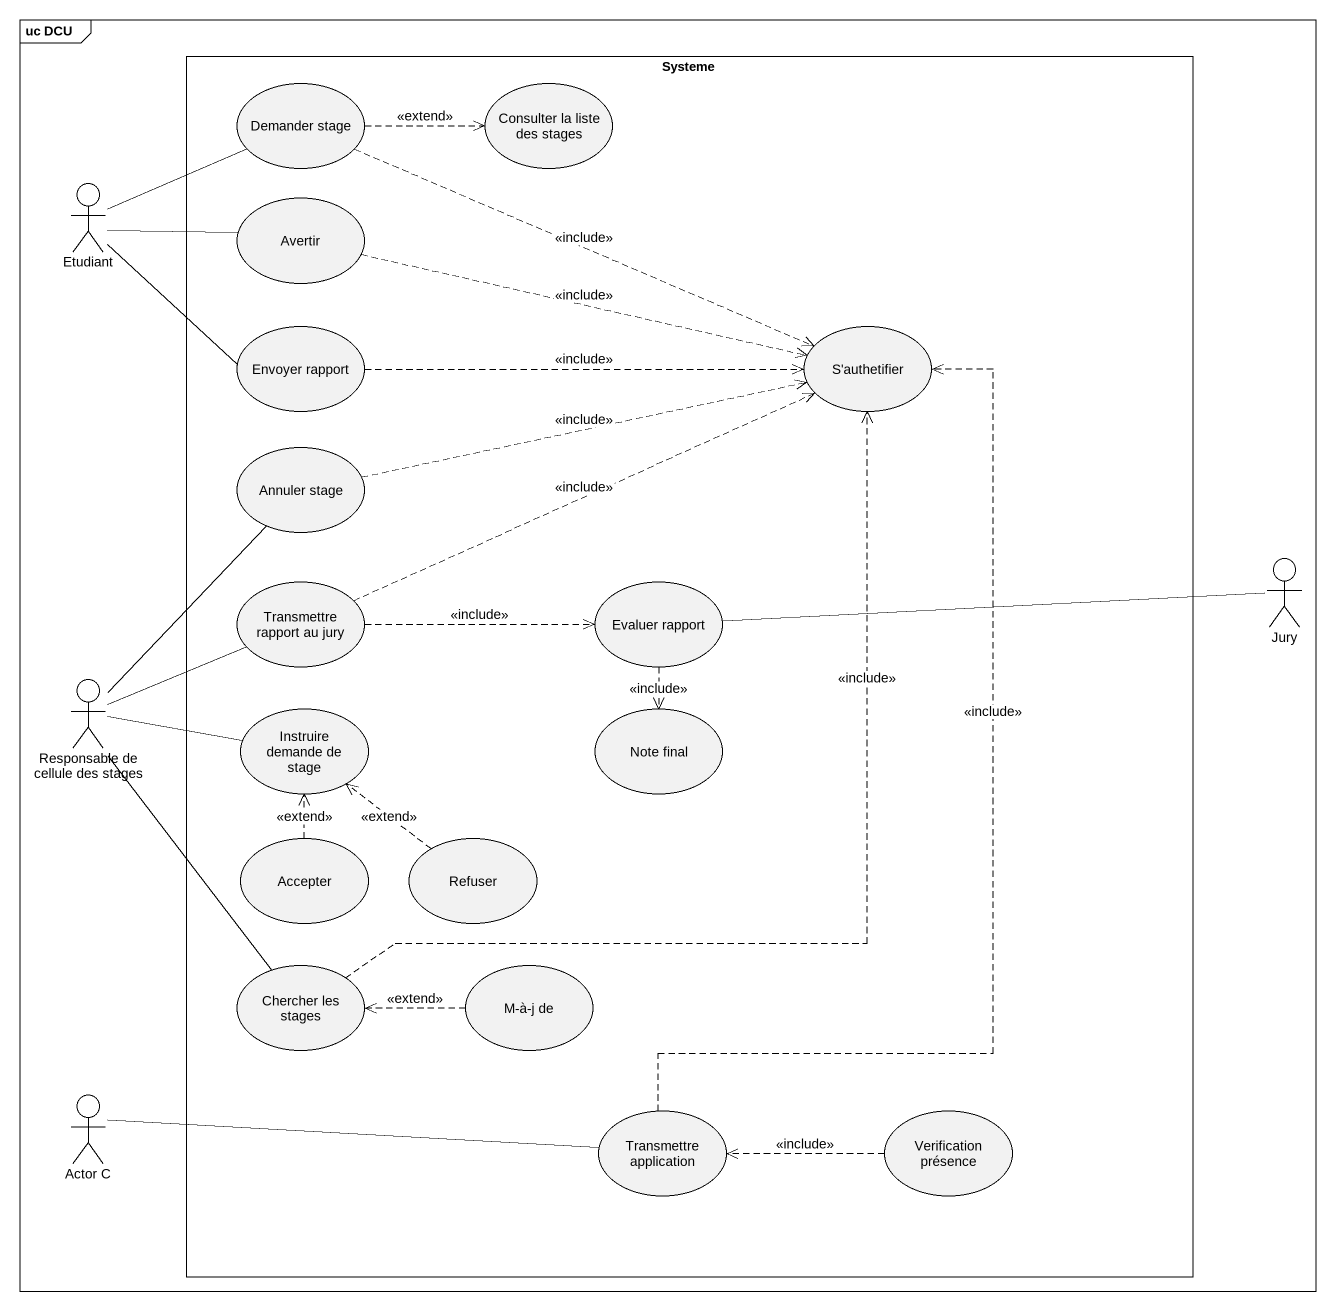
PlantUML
@startuml
mainframe uc DCU
rectangle Systeme {
  usecase "Demander stage" as Demander_stage
  usecase "Consulter la liste des stages" as Consulter_la_liste_des
  usecase Avertir
  usecase "Envoyer rapport" as Envoyer_rapport
  usecase "S'authetifier" as S_authetifier
  usecase "Annuler stage" as Annuler_stage
  usecase "Transmettre rapport au jury" as Transmettre_rapport_au_jury
  usecase "Evaluer rapport" as Evaluer_rapport
  usecase "Instruire demande de stage" as Instruire_demande_de_stage
  usecase "Note final" as Note_final
  usecase Accepter
  usecase Refuser
  usecase "Chercher les stages" as Chercher_les_stages
  usecase "M-à-j de" as M_à_j_de
  usecase "Transmettre application" as Transmettre_application
  usecase "Verification présence" as Verification_présence
}
actor Etudiant
actor Jury
actor "Responsable de cellule des stages" as Responsable_de_cellule_des
actor "Actor C" as Actor_C
Demander_stage .right.> Consulter_la_liste_des : <<extend>>
Demander_stage .right.> S_authetifier : <<include>>
Etudiant -right- Demander_stage
Etudiant -right- Avertir
Avertir .right.> S_authetifier : <<include>>
Envoyer_rapport -up- Etudiant
Envoyer_rapport .right.> S_authetifier : <<include>>
Annuler_stage .right.> S_authetifier : <<include>>
Annuler_stage -- Responsable_de_cellule_des
Transmettre_rapport_au_jury .right.> S_authetifier : <<include>>
Transmettre_rapport_au_jury .right.> Evaluer_rapport : <<include>>
Transmettre_rapport_au_jury -left- Responsable_de_cellule_des
Evaluer_rapport ..> Note_final : <<include>>
Jury -left- Evaluer_rapport
Responsable_de_cellule_des -- Chercher_les_stages
Instruire_demande_de_stage -left- Responsable_de_cellule_des
Accepter .up.> Instruire_demande_de_stage : <<extend>>
Refuser .up.> Instruire_demande_de_stage : <<extend>>
Chercher_les_stages .up.> S_authetifier : <<include>>
M_à_j_de .left.> Chercher_les_stages : <<extend>>
Transmettre_application .up.> S_authetifier : <<include>>
Transmettre_application -left- Actor_C
Verification_présence .left.> Transmettre_application : <<include>>
@enduml
